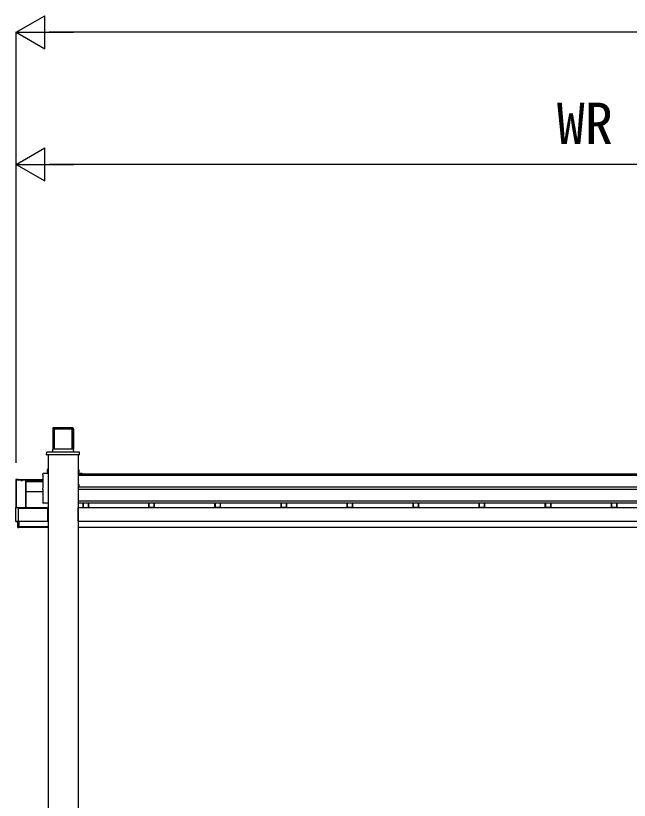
# Model space of a CAD drawing. Units: millimetres, scale not verified. Extents: x -8750 to 8750, y -12999 to 12940.
# Drawn here: x -6594 to -4736, y 5474 to 7847 of the extents above; entities that cross this region are included whole.
import ezdxf
from ezdxf.enums import TextEntityAlignment as Align

# ---------------------------------------------------------------- set-up
doc = ezdxf.new("R2010")
doc.units = ezdxf.units.MM
doc.header["$LTSCALE"] = 70
doc.layers.add('0-5_YKK_A1', color=4, linetype='Continuous')
doc.layers.add('0-6_YKK_D', color=6, linetype='Continuous')
doc.styles.add('ＭＳ ゴシック', font='')
doc.styles.get('ＭＳ ゴシック').set_extended_font_data('MS Gothic')

msp = doc.modelspace()

# ---------------------------------------------------------------- linework, layer by layer
at = {"layer": '0-5_YKK_A1'}
for p, q in [((-6481.03, 6599.98), (-6481.38, 6594.35)), ((-6419.75, 6600.44), (-6480.53, 6600.44)), ((-6478.62, 6598.44), (-6478.87, 6594.35)), ((-6478.62, 6598.44), (-6421.67, 6598.44)), ((-6421.67, 6598.44), (-6421.41, 6594.35)), ((-6419.25, 6599.98), (-6418.9, 6594.35)), ((-6481.39, 6594.01), (-6481.39, 6535.92)), ((-6478.88, 6594.01), (-6478.88, 6536.17)), ((-6477.64, 6596.43), (-6477.64, 6536.17)), ((-6476.64, 6597.37), (-6423.64, 6597.37)), ((-6476.64, 6597.37), (-6476.64, 6536.17)), ((-6423.64, 6597.37), (-6423.64, 6536.17)), ((-6422.64, 6596.43), (-6422.64, 6536.17)), ((-6421.41, 6594.35), (-6418.9, 6594.35)), ((-6421.4, 6594.01), (-6421.4, 6536.17)), ((-6418.89, 6594.01), (-6421.4, 6594.01)), ((-6418.89, 6594.01), (-6418.89, 6535.92)), ((-6498.58, 6527.6), (-6497.95, 6527.6)), ((-6481.73, 6535.23), (-6482.2, 6527.6)), ((-6419.55, 6536.17), (-6480.73, 6536.17)), ((-6419.55, 6536.17), (-6480.73, 6536.17)), ((-6480.73, 6536.17), (-6480.73, 6536.17)), ((-6419.55, 6536.17), (-6419.55, 6536.17)), ((-6418.08, 6527.6), (-6418.55, 6535.23)), ((-6500.03, 6519.32), (-6499.58, 6526.66)), ((-6498.9, 6518.76), (-6499.53, 6518.76)), ((-6401.39, 6518.76), (-6498.9, 6518.76)), ((-6494.84, 6518.76), (-6494.84, 3250.6)), ((-6404.94, 6518.76), (-6404.94, 3250.6)), ((-6400.76, 6518.76), (-6401.39, 6518.76)), ((-6400.26, 6519.32), (-6400.71, 6526.66)), ((-6511.64, 6457.26), (-6511.64, 6460.98)), ((-6511.64, 6457.26), (-6511.64, 6418)), ((-6495.64, 6462.48), (-6510.14, 6462.48)), ((-6498.01, 6474.03), (-6498.01, 6466.6)), ((-6496.01, 6466.6), (-6498.01, 6466.6)), ((-6495.34, 6474.53), (-6497.51, 6474.53)), ((-3169.34, 6456.79), (-6404.94, 6456.79)), ((-6402.77, 6474.53), (-6403.64, 6474.53)), ((-6402.64, 6472.53), (-6402.64, 6471.28)), ((-6402.64, 6471.28), (-6402.64, 6460.49)), ((-6402.14, 6461.25), (-6402.14, 6459.99)), ((-6402.14, 6459.99), (-6396.75, 6459.99)), ((-6397.19, 6462.36), (-6397.19, 6462.4)), ((-6397.19, 6459.74), (-6397.19, 6459.78)), ((-6395.49, 6462.88), (-6395.49, 6462.91)), ((-6395.49, 6462.27), (-6395.49, 6462.88)), ((-6395.49, 6460.26), (-6395.49, 6460.3)), ((-6395.49, 6459.65), (-6395.49, 6460.26)), ((-6395.49, 6459.99), (-6394.79, 6459.99)), ((-6394.79, 6462.88), (-6394.79, 6462.91)), ((-6394.79, 6462.88), (-6394.79, 6462.27)), ((-6394.79, 6460.26), (-6394.79, 6460.3)), ((-6394.79, 6460.26), (-6394.79, 6459.65)), ((-6393.53, 6459.99), (-6385.14, 6459.99)), ((-6393.09, 6462.4), (-6393.09, 6462.36)), ((-6393.09, 6459.78), (-6393.09, 6459.74)), ((-6391.41, 6458.04), (-6391.41, 6458.04)), ((-3189.14, 6460.93), (-6385.14, 6460.93)), ((-3189.14, 6460.93), (-6385.14, 6460.93)), ((-6593.64, 6443.31), (-6593.64, 6443.67)), ((-6593.64, 6443.31), (-6593.64, 6402.28)), ((-6585.64, 6444.66), (-6593.17, 6444.17)), ((-6585.64, 6444.66), (-6593.17, 6444.17)), ((-6593.17, 6444.17), (-6593.17, 6443.8)), ((-6593.17, 6444.17), (-6593.17, 6444.17)), ((-6593.17, 6443.8), (-6587.46, 6444.15)), ((-6592.64, 6442.84), (-6587.14, 6443.17)), ((-6592.14, 6360.1), (-6592.14, 6442.32)), ((-6562.64, 6442.82), (-6591.64, 6442.82)), ((-6591.64, 6360.1), (-6591.64, 6442.82)), ((-6587.46, 6444.15), (-6587.46, 6444.22)), ((-6587.14, 6443.92), (-6587.14, 6443.85)), ((-6587.14, 6443.17), (-6587.14, 6443.85)), ((-6587.14, 6442.82), (-6587.14, 6443.17)), ((-6586.86, 6444.28), (-6585.64, 6444.36)), ((-6585.64, 6444.04), (-6586.84, 6443.97)), ((-6586.84, 6443.97), (-6586.84, 6443.27)), ((-6585.64, 6443.34), (-6586.84, 6443.27)), ((-6511.64, 6443.08), (-6586.64, 6443.08)), ((-6586.64, 6443.08), (-6586.64, 6442.86)), ((-6586.64, 6443.08), (-6586.64, 6443.08)), ((-6511.64, 6443.08), (-6586.64, 6443.08)), ((-6586.64, 6442.86), (-6586.64, 6442.82)), ((-6511.64, 6442.86), (-6586.64, 6442.86)), ((-6585.64, 6444.66), (-6585.64, 6444.36)), ((-6585.64, 6444.36), (-6585.64, 6444.04)), ((-6585.64, 6443.34), (-6585.64, 6444.04)), ((-6585.64, 6443.34), (-6585.64, 6443.08)), ((-6562.64, 6358.55), (-6562.64, 6442.82)), ((-6511.64, 6442.54), (-6562.2, 6442.54)), ((-6562.14, 6358.51), (-6562.14, 6442.32)), ((-6511.64, 6441.95), (-6562.14, 6441.95)), ((-6511.64, 6441.63), (-6562.14, 6441.63)), ((-6511.64, 6439.84), (-6562.14, 6439.84)), ((-6511.64, 6439.31), (-6562.14, 6439.31)), ((-6511.64, 6438.32), (-6562.14, 6438.32)), ((-6562.14, 6438.03), (-6511.64, 6438.03)), ((-6511.64, 6414.28), (-6511.64, 6418)), ((-6511.64, 6414.28), (-6511.64, 6373.84)), ((-3169.34, 6413.81), (-6404.94, 6413.81)), ((-6402.64, 6429.55), (-6402.64, 6428.3)), ((-6402.64, 6428.3), (-6402.64, 6421.34)), ((-3171.64, 6421.34), (-6402.64, 6421.34)), ((-6593.17, 6401.78), (-6592.14, 6401.72)), ((-6592.64, 6402.83), (-6592.14, 6402.8)), ((-6562.14, 6407.6), (-6511.64, 6407.6)), ((-6495.64, 6372.34), (-6510.14, 6372.34)), ((-3169.34, 6378.36), (-6404.94, 6378.36)), ((-6404.94, 6373.61), (-3169.34, 6373.61)), ((-6390.44, 6373.61), (-6390.44, 6359.13)), ((-6390.14, 6373.61), (-6390.14, 6359.13)), ((-6389.14, 6373.61), (-6389.14, 6359.13)), ((-6374.14, 6373.61), (-6374.14, 6359.13)), ((-6373.14, 6373.61), (-6373.14, 6359.13)), ((-6190.44, 6359.13), (-6190.44, 6373.61)), ((-6190.14, 6359.13), (-6190.14, 6373.61)), ((-6189.14, 6359.61), (-6189.14, 6373.61)), ((-6174.14, 6359.61), (-6174.14, 6373.61)), ((-6173.14, 6359.13), (-6173.14, 6373.61)), ((-5990.44, 6359.13), (-5990.44, 6373.61)), ((-5990.14, 6359.13), (-5990.14, 6373.61)), ((-5989.14, 6359.61), (-5989.14, 6373.61)), ((-5974.14, 6359.61), (-5974.14, 6373.61)), ((-5973.14, 6359.13), (-5973.14, 6373.61)), ((-5790.44, 6359.13), (-5790.44, 6373.61)), ((-5790.14, 6359.13), (-5790.14, 6373.61)), ((-5789.14, 6359.61), (-5789.14, 6373.61)), ((-5774.14, 6359.61), (-5774.14, 6373.61)), ((-5773.14, 6359.13), (-5773.14, 6373.61)), ((-5590.44, 6359.13), (-5590.44, 6373.61)), ((-5590.14, 6359.13), (-5590.14, 6373.61)), ((-5589.14, 6359.61), (-5589.14, 6373.61)), ((-5574.14, 6359.61), (-5574.14, 6373.61)), ((-5573.14, 6359.13), (-5573.14, 6373.61)), ((-5390.44, 6359.13), (-5390.44, 6373.61)), ((-5390.14, 6359.13), (-5390.14, 6373.61)), ((-5389.14, 6359.61), (-5389.14, 6373.61)), ((-5374.14, 6359.61), (-5374.14, 6373.61)), ((-5373.14, 6359.13), (-5373.14, 6373.61)), ((-5190.44, 6359.13), (-5190.44, 6373.61)), ((-5190.14, 6359.13), (-5190.14, 6373.61)), ((-5189.14, 6359.61), (-5189.14, 6373.61)), ((-5174.14, 6359.61), (-5174.14, 6373.61)), ((-5173.14, 6359.13), (-5173.14, 6373.61)), ((-4990.44, 6359.13), (-4990.44, 6373.61)), ((-4990.14, 6359.13), (-4990.14, 6373.61)), ((-4989.14, 6359.61), (-4989.14, 6373.61)), ((-4974.14, 6359.61), (-4974.14, 6373.61)), ((-4973.14, 6359.13), (-4973.14, 6373.61)), ((-4790.44, 6359.13), (-4790.44, 6373.61)), ((-4790.14, 6359.13), (-4790.14, 6373.61)), ((-4789.14, 6359.61), (-4789.14, 6373.61)), ((-4774.14, 6359.61), (-4774.14, 6373.61)), ((-4773.14, 6359.13), (-4773.14, 6373.61)), ((-6593.64, 6317.65), (-6593.64, 6359.6)), ((-6593.14, 6360.1), (-6587.44, 6360.1)), ((-6585.64, 6359.89), (-6586.84, 6359.89)), ((-6585.64, 6359.24), (-6585.64, 6359.89)), ((-6585.64, 6359.89), (-6585.64, 6359.89)), ((-6562.64, 6358.55), (-6585.64, 6358.55)), ((-6496.14, 6358.51), (-6585.64, 6358.51)), ((-6585.64, 6358.5), (-6496.14, 6358.5)), ((-6585.64, 6358.29), (-6496.14, 6358.29)), ((-6585.64, 6357.76), (-6496.14, 6357.76)), ((-6496.14, 6359.13), (-6562.14, 6359.13)), ((-6562.14, 6359.13), (-6496.14, 6359.13)), ((-6496.14, 6358.29), (-6496.14, 6358.5)), ((-6496.14, 6357.76), (-6496.14, 6358.29)), ((-6496.14, 6318.81), (-6496.14, 6357.76)), ((-6495.34, 6356.56), (-6496.14, 6356.56)), ((-6495.34, 6356.56), (-6496.14, 6356.56)), ((-6404.14, 6356.56), (-6404.94, 6356.56)), ((-6404.14, 6356.56), (-6404.94, 6356.56)), ((-3170.14, 6359.13), (-6404.14, 6359.13)), ((-6404.14, 6358.51), (-6404.14, 6359.13)), ((-6404.14, 6359.13), (-6404.14, 6359.13)), ((-3170.14, 6359.13), (-6404.14, 6359.13)), ((-6404.14, 6358.5), (-6404.14, 6358.51)), ((-6404.14, 6358.29), (-6404.14, 6358.5)), ((-6404.14, 6357.76), (-6404.14, 6358.29)), ((-6404.14, 6318.81), (-6404.14, 6357.76)), ((-6174.14, 6359.61), (-6189.14, 6359.61)), ((-5974.14, 6359.61), (-5989.14, 6359.61)), ((-5774.14, 6359.61), (-5789.14, 6359.61)), ((-5574.14, 6359.61), (-5589.14, 6359.61)), ((-5374.14, 6359.61), (-5389.14, 6359.61)), ((-5174.14, 6359.61), (-5189.14, 6359.61)), ((-4974.14, 6359.61), (-4989.14, 6359.61)), ((-4774.14, 6359.61), (-4789.14, 6359.61)), ((-6593.64, 6317.65), (-6593.18, 6317.72)), ((-6592.68, 6317.22), (-6593.14, 6317.16)), ((-6587.44, 6317.16), (-6593.14, 6317.16)), ((-6592.68, 6317.7), (-6585.64, 6317.7)), ((-6587.44, 6317.17), (-6587.41, 6317.17)), ((-6587.44, 6317.16), (-6587.44, 6317.17)), ((-6586.84, 6317.17), (-6585.64, 6317.17)), ((-6586.64, 6299.1), (-6586.64, 6317.17)), ((-6585.64, 6318.81), (-6496.14, 6318.81)), ((-6585.64, 6318.34), (-6496.14, 6318.34)), ((-6585.64, 6317.7), (-6585.64, 6317.22)), ((-6585.64, 6317.22), (-6585.64, 6317.17)), ((-6496.14, 6318.34), (-6496.14, 6318.81)), ((-6404.14, 6318.34), (-6404.14, 6318.81)), ((-6404.14, 6318.34), (-3170.14, 6318.34)), ((-6495.34, 6301.13), (-6583.64, 6301.13)), ((-6583.64, 6300.63), (-6495.34, 6300.63)), ((-6404.94, 6300.63), (-3169.34, 6300.63))]:
    msp.add_line(p, q, dxfattribs=at)
for points in [[(-6497.95, 6527.6), (-6402.33, 6527.6), (-6401.71, 6527.6)], [(-6495.34, 6518.76), (-6495.34, 3250.6), (-6494.84, 3250.6)], [(-6496.01, 6466.6), (-6495.58, 6466.97), (-6495.34, 6466.97)], [(-6402.27, 6474.03), (-6402.27, 6466.6), (-6402.64, 6466.6)], [(-6402.14, 6461.25), (-6385.14, 6461.25), (-6385.14, 6459.99)], [(-6398.87, 6458.04), (-6398.87, 6458.04), (-6398.69, 6457.98), (-6398.16, 6457.92), (-6397.34, 6457.88), (-6396.3, 6457.85), (-6395.14, 6457.84), (-6393.99, 6457.85), (-6392.95, 6457.88), (-6392.12, 6457.92), (-6391.59, 6457.98), (-6391.41, 6458.04)], [(-6398.08, 6457.92), (-6398.56, 6457.87), (-6398.74, 6457.81), (-6398.56, 6457.75), (-6398.05, 6457.7), (-6397.26, 6457.66), (-6396.25, 6457.63), (-6395.14, 6457.62), (-6394.03, 6457.63), (-6393.03, 6457.66), (-6392.23, 6457.7), (-6391.72, 6457.75), (-6391.55, 6457.81)], [(-6391.55, 6457.81), (-6391.72, 6457.87), (-6392.16, 6457.92)], [(-6385.14, 6459.99), (-6385.14, 6458.49), (-6391.68, 6458.49)], [(-6592.64, 6442.84), (-6592.64, 6402.75), (-6592.14, 6402.72)], [(-6586.84, 6359.89), (-6587.04, 6359.9), (-6587.16, 6359.9)], [(-6585.64, 6359.24), (-6585.64, 6358.72), (-6585.64, 6317.7)], [(-6496.14, 6358.5), (-6496.14, 6358.51), (-6496.14, 6359.13), (-6496.14, 6359.13)], [(-6585.64, 6317.22), (-6592.68, 6317.22), (-6592.68, 6317.7)], [(-6586.64, 6299.1), (-6584.14, 6299.1), (-6584.14, 6318.34)], [(-6583.64, 6318.34), (-6583.64, 6301.13), (-6583.64, 6300.63)]]:
    msp.add_lwpolyline(points, dxfattribs=at)
for points in [[(-6397.24, 6460.62), (-6397.08, 6460.58), (-6396.63, 6460.54), (-6395.95, 6460.52), (-6395.14, 6460.51), (-6394.34, 6460.52), (-6393.66, 6460.54), (-6393.2, 6460.58), (-6393.04, 6460.62), (-6393.2, 6460.66), (-6393.66, 6460.7), (-6394.34, 6460.72), (-6395.14, 6460.73), (-6395.95, 6460.72), (-6396.63, 6460.7), (-6397.08, 6460.66)], [(-6389.64, 6460.62), (-6389.53, 6460.59), (-6389.2, 6460.56), (-6388.72, 6460.55), (-6388.14, 6460.54), (-6387.57, 6460.55), (-6387.08, 6460.56), (-6386.76, 6460.59), (-6386.64, 6460.62), (-6386.76, 6460.65), (-6387.08, 6460.67), (-6387.57, 6460.69), (-6388.14, 6460.7), (-6388.72, 6460.69), (-6389.2, 6460.67), (-6389.53, 6460.65)], [(-6578.39, 6442.22), (-6578.21, 6442.16), (-6577.67, 6442.12), (-6576.87, 6442.09), (-6575.9, 6442.07), (-6574.89, 6442.08), (-6573.98, 6442.1), (-6573.3, 6442.14), (-6572.94, 6442.19), (-6572.94, 6442.24), (-6573.3, 6442.29), (-6573.98, 6442.33), (-6574.89, 6442.35), (-6575.9, 6442.36), (-6576.87, 6442.35), (-6577.67, 6442.31), (-6578.21, 6442.27)], [(-6578.39, 6441.38), (-6578.21, 6441.33), (-6577.67, 6441.28), (-6576.87, 6441.25), (-6575.9, 6441.24), (-6574.89, 6441.24), (-6573.98, 6441.26), (-6573.3, 6441.3), (-6572.94, 6441.35), (-6572.94, 6441.41), (-6573.3, 6441.45), (-6573.98, 6441.49), (-6574.89, 6441.52), (-6575.9, 6441.52), (-6576.87, 6441.51), (-6577.67, 6441.48), (-6578.21, 6441.43)]]:
    msp.add_lwpolyline(points, close=True, dxfattribs=at)
for centre, radius, start, end in [((-6480.73, 6535.17), 1, 90, 176.48397), ((-6480.73, 6535.17), 0.999, 89.96394, 176.45762), ((-6419.55, 6535.17), 1, 3.51603, 90), ((-6419.55, 6535.17), 0.999, 3.54238, 90.03606), ((-6510.14, 6460.98), 1.5, 89.96074, 179.96069), ((-6495.63, 6454.79), 7.68, 87.88183, 90.11928), ((-6405.14, 6472.53), 2.5, 0.03717, 85.45262), ((-6402.14, 6461.75), 0.5, 180.03931, 270.03926), ((-6402.14, 6460.49), 0.5, 180.03931, 270.03926), ((-6395.14, 6456.11), 4.2, 119.21546, 152.67848), ((-6395.14, 6458.73), 4.2, 119.21546, 143.21111), ((-6395.14, 6458.74), 4.19, 94.78865, 119.29157), ((-6395.14, 6458.7), 4.19, 94.78865, 119.29157), ((-6395.14, 6456.12), 4.19, 94.78865, 119.29157), ((-6395.14, 6456.09), 4.19, 94.78865, 119.29157), ((-6395.14, 6458.83), 3.67, 84.52859, 95.47141), ((-6395.14, 6458.61), 3.67, 84.52859, 95.47141), ((-6395.14, 6456.21), 3.67, 84.52859, 95.47141), ((-6395.14, 6456), 3.67, 84.52859, 95.47141), ((-6395.14, 6458.74), 4.19, 60.70843, 85.21135), ((-6395.14, 6458.7), 4.19, 60.70843, 85.21135), ((-6395.14, 6456.12), 4.19, 60.70843, 85.21135), ((-6395.14, 6456.09), 4.19, 60.70843, 85.21135), ((-6395.14, 6458.73), 4.2, 36.78889, 60.78454), ((-6395.14, 6456.11), 4.2, 27.32152, 60.78454), ((-6593.14, 6443.67), 0.5, 93.6779, 180), ((-6593.14, 6443.67), 0.5, 93.45768, 179.96389), ((-6593.14, 6443.3), 0.5, 93.45768, 179.96389), ((-6591.64, 6442.32), 0.5, 89.96074, 179.96069), ((-6587.44, 6443.92), 0.3, 0.04254, 93.53588), ((-6587.44, 6443.85), 0.3, 0.04254, 93.53588), ((-6558.78, 6445.76), 28.12, 183.00922, 183.65149), ((-6562.64, 6442.32), 0.5, 0.03931, 90.03926), ((-6405.14, 6429.55), 2.5, 0.03717, 85.45262), ((-6593.14, 6402.28), 0.5, 180.03611, 266.54232), ((-6510.14, 6373.84), 1.5, 180.03931, 270.03926), ((-6495.63, 6380.03), 7.68, 269.88072, 272.11817), ((-6562.64, 6358.05), 0.501, 66.51684, 90.00169), ((-6189.14, 6358.61), 1, 89.98303, 148.55407), ((-6174.14, 6358.61), 1, 31.44593, 90.01697), ((-5989.14, 6358.61), 1, 89.98303, 148.55407), ((-5974.14, 6358.61), 1, 31.44593, 90.01697), ((-5789.14, 6358.61), 1, 89.98303, 148.55407), ((-5774.14, 6358.61), 1, 31.44593, 90.01697), ((-5589.14, 6358.61), 1, 89.98303, 148.55407), ((-5574.14, 6358.61), 1, 31.44593, 90.01697), ((-5389.14, 6358.61), 1, 89.98303, 148.55407), ((-5374.14, 6358.61), 1, 31.44593, 90.01697), ((-5189.14, 6358.61), 1, 89.98303, 148.55407), ((-5174.14, 6358.61), 1, 31.44593, 90.01697), ((-4989.14, 6358.61), 1, 89.98303, 148.55407), ((-4974.14, 6358.61), 1, 31.44593, 90.01697), ((-4789.14, 6358.61), 1, 89.98303, 148.55407), ((-4774.14, 6358.61), 1, 31.44593, 90.01697), ((-6592.8, 6320.45), 2.76, 261.98359, 272.3793), ((-6592.68, 6317.72), 0.5, 180.1663, 269.91228)]:
    msp.add_arc(centre, radius, start, end, dxfattribs=at)
for centre, major_axis, ratio, start_param, end_param in [((-6480.53, 6599.94), (-0.407, 0.293), 0.996273, 5.3376209, 6.843095), ((-6419.75, 6599.94), (-0.407, -0.293), 0.996273, 2.5816829, 4.087157), ((-6481.35, 6594.38), (0.033, 0.5), 0.058294, 1.6269593, 2.4123574), ((-6478.84, 6594.38), (0.033, 0.5), 0.058294, 1.6269593, 2.4123574), ((-6476.64, 6596.43), (-1, 0), 0.946294, 4.712389, 6.2831853), ((-6423.64, 6596.43), (-1, 0), 0.946294, 3.1415927, 4.712389), ((-6421.45, 6594.38), (-0.033, 0.5), 0.058294, 3.8708279, 4.6562261), ((-6418.94, 6594.38), (-0.033, 0.5), 0.058294, 3.8708279, 4.6562261), ((-6498.58, 6526.6), (-1, 0), 0.996804, 4.712389, 6.1697389), ((-6477.61, 6577.6), (3.12, 50), 0.003252, 3.0894297, 3.1417953), ((-6401.71, 6526.6), (-1, 0), 0.996804, 3.2550391, 4.712389), ((-6499.53, 6519.26), (-0.502, 0), 0.996804, 6.2221826, 7.8539816), ((-6500.03, 6519.26), (0.031, 0.5), 0.003189, 1.4575447, 1.5099884), ((-6498.58, 6526.6), (-0.712, -0.702), 0.999635, 5.3912728, 5.4437165), ((-6400.76, 6519.26), (-0.502, 0), 0.996804, 1.5707963, 3.2025954), ((-6401.71, 6526.6), (-0.712, 0.702), 0.999635, 3.9810615, 4.0335052), ((-6400.25, 6519.26), (-0.031, 0.5), 0.003189, 4.7731969, 4.8256406), ((-6497.51, 6474.03), (-0.411, 0.287), 0.996037, 5.3233542, 6.8904236), ((-6402.77, 6474.03), (-0.411, -0.287), 0.996037, 2.5343544, 4.1014238), ((-6586.86, 6444.25), (-0.6, -0.037), 0.052141, 4.7091956, 6.2799919), ((-6586.84, 6443.95), (-0.3, -0.037), 0.051564, 4.706073, 6.2768694), ((-6586.84, 6443.25), (-0.3, -0.018), 0.052141, 4.7091956, 6.2799919), ((-6593.14, 6359.6), (-0.411, 0.287), 0.996037, 5.3233542, 6.8904236), ((-6587.44, 6359.8), (0, 0.3), 0.999505, 5.0807439, 6.2831853), ((-6593.14, 6317.66), (-0.411, -0.287), 0.996037, 5.675947, 7.2430164), ((-6586.84, 6317.17), (-0.6, 0), 0.008743, 4.712389, 6.2831853)]:
    msp.add_ellipse(centre, major_axis=major_axis, ratio=ratio, start_param=start_param, end_param=end_param, dxfattribs=at)
at = {"layer": '0-6_YKK_D'}
for p, q in [((-6592.05, 7797.37), (-6505.45, 7847.37)), ((-6505.45, 7747.37), (-6505.45, 7847.37)), ((-6592.05, 6494.77), (-6592.05, 7798.37)), ((-6592.05, 7797.37), (-6505.45, 7747.37)), ((-6592.05, 7797.37), (-6418.85, 7797.37)), ((520.86, 7797.37), (-6492.05, 7797.37)), ((-6592.05, 7397.37), (-6505.45, 7447.37)), ((-6505.45, 7347.37), (-6505.45, 7447.37)), ((-6592.05, 6494.77), (-6592.05, 7398.37)), ((-6592.05, 7397.37), (-6505.45, 7347.37)), ((-6592.05, 7397.37), (-6418.85, 7397.37)), ((-3082.05, 7397.37), (-6492.05, 7397.37))]:
    msp.add_line(p, q, dxfattribs=at)

# ---------------------------------------------------------------- texts
at = {"layer": '0-6_YKK_D', "style": 'ＭＳ ゴシック'}
msp.add_text('WR', height=124.6, dxfattribs=at).set_placement((-4955.6, 7422.37), align=Align.BOTTOM_LEFT)

doc.saveas('drawing.dxf')
